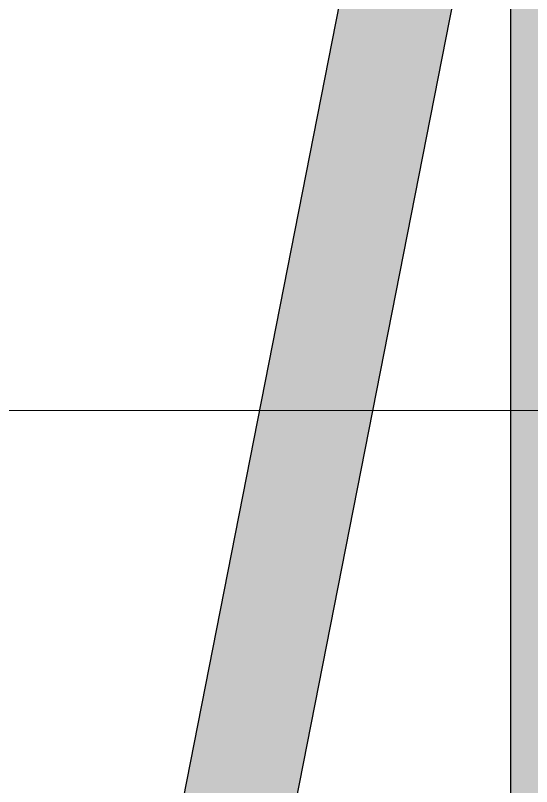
# Model space of a CAD drawing. Extents: x -6800 to 10151, y -13800 to 22163.
# Drawn here: x 1623 to 1976, y -10258 to -9729 of the extents above; entities that cross this region are included whole.
import ezdxf

# ---------------------------------------------------------------- set-up
doc = ezdxf.new("R2010")
doc.units = 0
doc.header["$LTSCALE"] = 46.255
doc.set_wipeout_variables(frame=1)
doc.layers.get('0').update_dxf_attribs({"color": 190, "linetype": 'CONTINUOUS'})
doc.layers.add('Техника. Кран LR 1200', color=250, linetype='CONTINUOUS')
doc.layers.add('Техника. Кран LR 1200 Штриховка', color=7, linetype='CONTINUOUS', true_color=0xffd147)

# ---------------------------------------------------------------- blocks, each defined once
blk = doc.blocks.new('LR 1200-20250104.151737')
at = {"color": 0, "linetype": 'ByBlock', "lineweight": -2, "transparency": 16777216}
blk.add_wipeout([(172.38, 1075.15), (249.93, 1075.15), (-172.38, -1075.15), (-249.93, -1075.15)], dxfattribs=at)
at = {"layer": 'Техника. Кран LR 1200 Штриховка', "transparency": 16777216}
h = blk.add_hatch(color=256, dxfattribs=at)
h.dxf.hatch_style = 1
h.paths.add_polyline_path([(-249.93, -1075.15), (172.38, 1075.15), (249.93, 1075.15), (-172.38, -1075.15)])
at = {"color": 0, "linetype": 'ByBlock', "lineweight": -2, "transparency": 16777216}
blk.add_lwpolyline([(-249.93, -1075.15), (172.38, 1075.15), (249.93, 1075.15), (-172.38, -1075.15), (-249.93, -1075.15), (-171.73, -1075.15)], dxfattribs=at)
blk = doc.blocks.new('LR 1200-20250101.140628')
at = {"color": 0, "linetype": 'ByBlock', "lineweight": -2, "transparency": 16777216}
blk.add_wipeout([(-1980, 972), (-2043, 972), (-2043, 972), (-2048.74, 973.14), (-2053.61, 976.39), (-2056.86, 981.26), (-2058, 987), (-2058, 995), (-2060, 997), (-2071, 997), (-2073, 995), (-2073, 849), (-2071, 847), (-2060, 847), (-2058, 849), (-2058, 857), (-2058, 857), (-2056.86, 862.74), (-2053.61, 867.61), (-2048.74, 870.86), (-2043, 872), (-1980, 872), (-1980, 710.04), (-1983, 710.04), (-1983, 710.04), (-1986.82, 709.27), (-1990.06, 707.1), (-1992.23, 703.86), (-1993, 700.04), (-1993, 700.04), (-1993, -700.04), (-1993, -700.04), (-1992.23, -703.86), (-1990.06, -707.1), (-1986.82, -709.27), (-1983, -710.04), (-1980, -710.04), (-1980, -872), (-2043, -872), (-2043, -872), (-2048.74, -870.86), (-2053.61, -867.61), (-2056.86, -862.74), (-2058, -857), (-2058, -849), (-2060, -847), (-2071, -847), (-2073, -849), (-2073, -995), (-2071, -997), (-2060, -997), (-2058, -995), (-2058, -987), (-2058, -987), (-2056.86, -981.26), (-2053.61, -976.39), (-2048.74, -973.14), (-2043, -972), (-1980, -972), (-1980, -1205), (-1892, -1205), (-1892, -1205), (-1891.23, -1204.85), (-1890.59, -1204.41), (-1890.15, -1203.77), (-1890, -1203), (-90, -1203), (-90, -1203), (-89.85, -1203.77), (-89.41, -1204.41), (-88.77, -1204.85), (-88, -1205), (0, -1205), (0, -1145), (303.88, -1145), (303.88, -1145), (305.44, -1145.02), (306.99, -1145.1), (308.55, -1145.22), (310.09, -1145.39), (538.98, -1174.03), (538.98, -1174.03), (542.84, -1174.46), (546.72, -1174.76), (550.61, -1174.94), (554.5, -1175), (599.5, -1175), (599.5, -1175), (652.66, -1163.13), (695.72, -1129.79), (720.52, -1081.29), (722.34, -1026.86), (700.83, -976.81), (660.09, -940.67), (607.84, -925.28), (599.5, -925), (554.5, -925), (554.5, -925), (550.61, -925.06), (546.72, -925.24), (542.84, -925.54), (538.98, -925.97), (310.09, -954.61), (310.09, -954.61), (308.55, -954.78), (306.99, -954.9), (305.44, -954.98), (303.88, -955), (303.88, -955), (0, -955), (0, 955), (303.88, 955), (303.88, 955), (305.44, 954.98), (306.99, 954.9), (308.55, 954.78), (310.09, 954.61), (538.98, 925.97), (538.98, 925.97), (542.84, 925.54), (546.72, 925.24), (550.61, 925.06), (554.5, 925), (554.5, 925), (599.5, 925), (599.5, 925), (652.66, 936.87), (695.72, 970.21), (720.52, 1018.71), (722.34, 1073.14), (700.83, 1123.19), (660.09, 1159.33), (607.84, 1174.72), (599.5, 1175), (554.5, 1175), (554.5, 1175), (550.61, 1174.94), (546.72, 1174.76), (542.84, 1174.46), (538.98, 1174.03), (310.09, 1145.39), (310.09, 1145.39), (308.55, 1145.22), (306.99, 1145.1), (305.44, 1145.02), (303.88, 1145), (0, 1145), (0, 1205), (-88, 1205), (-88, 1205), (-88.77, 1204.85), (-89.41, 1204.41), (-89.85, 1203.77), (-90, 1203), (-1890, 1203), (-1890, 1203), (-1890.15, 1203.77), (-1890.59, 1204.41), (-1891.23, 1204.85), (-1892, 1205), (-1980, 1205)], dxfattribs=at)
at = {"layer": 'Техника. Кран LR 1200 Штриховка', "true_color": 0xadadad, "transparency": 16777216}
h = blk.add_hatch(color=253, dxfattribs=at)
h.dxf.hatch_style = 1
edge = h.paths.add_edge_path()
edge.add_line((-1980, 1205), (-1980, 972))
edge.add_line((-1980, 972), (-2043, 972))
edge.add_arc((-2043, 987), 15, 180, 270, ccw=False)
edge.add_line((-2058, 987), (-2058, 995))
edge.add_line((-2058, 995), (-2060, 997))
edge.add_line((-2060, 997), (-2071, 997))
edge.add_line((-2071, 997), (-2073, 995))
edge.add_line((-2073, 995), (-2073, 849))
edge.add_line((-2073, 849), (-2071, 847))
edge.add_line((-2071, 847), (-2060, 847))
edge.add_line((-2060, 847), (-2058, 849))
edge.add_line((-2058, 849), (-2058, 857))
edge.add_arc((-2043, 857), 15, 90, 180, ccw=False)
edge.add_line((-2043, 872), (-1980, 872))
edge.add_line((-1980, 872), (-1980, 710.04))
edge.add_line((-1980, 710.04), (-1983, 710.04))
edge.add_arc((-1982.97, 700.01), 10.03, 90.1471, 179.8515)
edge.add_line((-1993, 700.04), (-1993, -700.04))
edge.add_arc((-1982.97, -700.01), 10.03, 180.1485, 269.8529)
edge.add_line((-1983, -710.04), (-1980, -710.04))
edge.add_line((-1980, -710.04), (-1980, -872))
edge.add_line((-1980, -872), (-2043, -872))
edge.add_arc((-2043, -857), 15, 180, 270, ccw=False)
edge.add_line((-2058, -857), (-2058, -849))
edge.add_line((-2058, -849), (-2060, -847))
edge.add_line((-2060, -847), (-2071, -847))
edge.add_line((-2071, -847), (-2073, -849))
edge.add_line((-2073, -849), (-2073, -995))
edge.add_line((-2073, -995), (-2071, -997))
edge.add_line((-2071, -997), (-2060, -997))
edge.add_line((-2060, -997), (-2058, -995))
edge.add_line((-2058, -995), (-2058, -987))
edge.add_arc((-2043, -987), 15, 90, 180, ccw=False)
edge.add_line((-2043, -972), (-1980, -972))
edge.add_line((-1980, -972), (-1980, -1205))
edge.add_line((-1980, -1205), (-1892, -1205))
edge.add_arc((-1892, -1203), 2, 270, 360)
edge.add_line((-1890, -1203), (-90, -1203))
edge.add_arc((-88, -1203), 2, 180, 270)
edge.add_line((-88, -1205), (0, -1205))
edge.add_line((0, -1205), (0, -1145))
edge.add_line((0, -1145), (303.88, -1145))
edge.add_arc((303.88, -1195), 50, 82.8664, 90, ccw=False)
edge.add_line((310.09, -1145.39), (538.98, -1174.03))
edge.add_arc((554.5, -1050), 125, 262.8664, 270)
edge.add_line((554.5, -1175), (599.5, -1175))
edge.add_arc((599.5, -1050), 125, 270, 450)
edge.add_line((599.5, -925), (554.5, -925))
edge.add_arc((554.5, -1050), 125, 90, 97.1336)
edge.add_line((538.98, -925.97), (310.09, -954.61))
edge.add_arc((303.88, -905), 50, 270, 277.1336, ccw=False)
edge.add_line((303.88, -955), (0, -955))
edge.add_line((0, -955), (0, 955))
edge.add_line((0, 955), (303.88, 955))
edge.add_arc((303.88, 905), 50, 82.8664, 90, ccw=False)
edge.add_line((310.09, 954.61), (538.98, 925.97))
edge.add_arc((554.5, 1050), 125, 262.8664, 270)
edge.add_line((554.5, 925), (599.5, 925))
edge.add_arc((599.5, 1050), 125, 270, 450)
edge.add_line((599.5, 1175), (554.5, 1175))
edge.add_arc((554.5, 1050), 125, 90, 97.1336)
edge.add_line((538.98, 1174.03), (310.09, 1145.39))
edge.add_arc((303.88, 1195), 50, 270, 277.1336, ccw=False)
edge.add_line((303.88, 1145), (0, 1145))
edge.add_line((0, 1145), (0, 1205))
edge.add_line((0, 1205), (-88, 1205))
edge.add_arc((-88, 1203), 2, 90, 180)
edge.add_line((-90, 1203), (-1890, 1203))
edge.add_arc((-1892, 1203), 2, 360, 450)
edge.add_line((-1892, 1205), (-1980, 1205))
at = {"color": 0, "linetype": 'ByBlock', "lineweight": -2, "transparency": 16777216}
blk.add_lwpolyline([(599.5, -1175, 1), (599.5, -925), (554.5, -925, 0.031136), (538.98, -925.97), (310.09, -954.61, -0.031136), (303.88, -955), (0, -955), (0, 955), (303.88, 955, -0.031136), (310.09, 954.61), (538.98, 925.97, 0.031136), (554.5, 925), (599.5, 925, 1), (599.5, 1175), (554.5, 1175, 0.031136), (538.98, 1174.03), (310.09, 1145.39, -0.031136), (303.88, 1145), (0, 1145), (0, 1205), (-88, 1205, 0.414214), (-90, 1203), (-1890, 1203, 0.414214)], format="xyb", dxfattribs=at)
blk = doc.blocks.new('*U197')
at = {"color": 0, "linetype": 'ByBlock', "lineweight": -2, "transparency": 16777216, "rotation": 180}
blk.add_blockref('LR 1200-20250101.140628', (1962, 0), dxfattribs=at)
at = {"color": 0, "linetype": 'ByBlock', "lineweight": -2, "transparency": 16777216}
blk.add_blockref('LR 1200-20250104.151737', (1828.65, 0), dxfattribs=at)
at = {"color": 0, "linetype": 'ByBlock', "lineweight": 5, "transparency": 16777216}
blk.add_lwpolyline([(0, 0), (5000, 0)], dxfattribs=at)

msp = doc.modelspace()

# ---------------------------------------------------------------- block references
at = {"layer": 'Техника. Кран LR 1200'}
msp.add_blockref('*U197', (0, -10000), dxfattribs=at)

doc.saveas('drawing.dxf')
